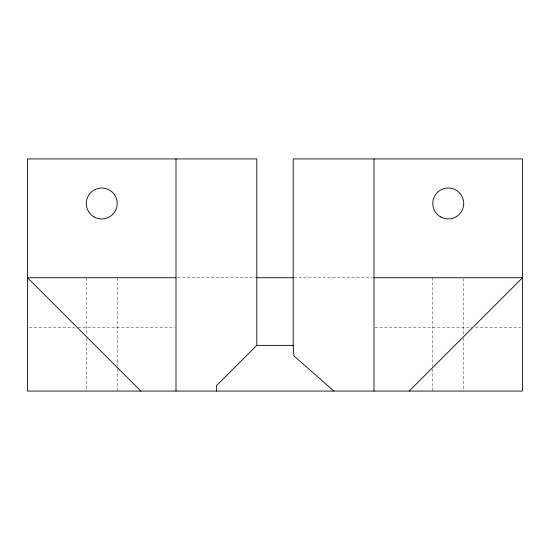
<?xml version="1.0" encoding="UTF-8"?>
<svg xmlns="http://www.w3.org/2000/svg" width="550" height="550" viewBox="0 0 550 550"><rect width="100%" height="100%" fill="white"/><g stroke="black" fill="none" stroke-linecap="round" stroke-linejoin="round"><path stroke-width="0.41" stroke-dasharray="2.75 2.06" d="M177.698 277.729L255.942 277.729M294.058 277.729L372.302 277.729M29.219 327.229L74.711 327.229M78.141 327.229L175.141 327.229M374.859 327.229L471.859 327.229M475.289 327.229L520.781 327.229M463.719 278.589L463.719 334.888M463.719 337.837L463.719 391.071M432.781 277.729L432.781 366.169M432.781 368.94L432.781 391.071M117.219 277.729L117.219 366.169M117.219 368.94L117.219 391.071M86.281 277.729L86.281 334.888M86.281 337.837L86.281 391.071"/><path stroke-width="0.82" d="M333.946 391.071L293.899 355.912L293.205 345.366L293.205 158.929L522.5 158.929L522.5 391.071L27.5 391.071L27.5 158.929L256.795 158.929L256.795 345.366L216.397 385.797L216.397 391.071M409.159 391.071L522.5 277.729L374 277.729M176 277.729L27.5 277.729L140.841 391.071M256.568 277.729L293.432 277.729M256.795 345.366L293.205 345.366M374 158.929L374 391.071M176 158.929L176 391.071M440.516 216.879A15.469 15.469 0 0 0 463.719 203.479A15.469 15.469 0 0 0 440.516 190.087A15.469 15.469 0 0 0 440.516 216.879M94.016 216.879A15.469 15.469 0 0 0 117.219 203.479A15.469 15.469 0 0 0 94.016 190.087A15.469 15.469 0 0 0 94.016 216.879"/></g></svg>
